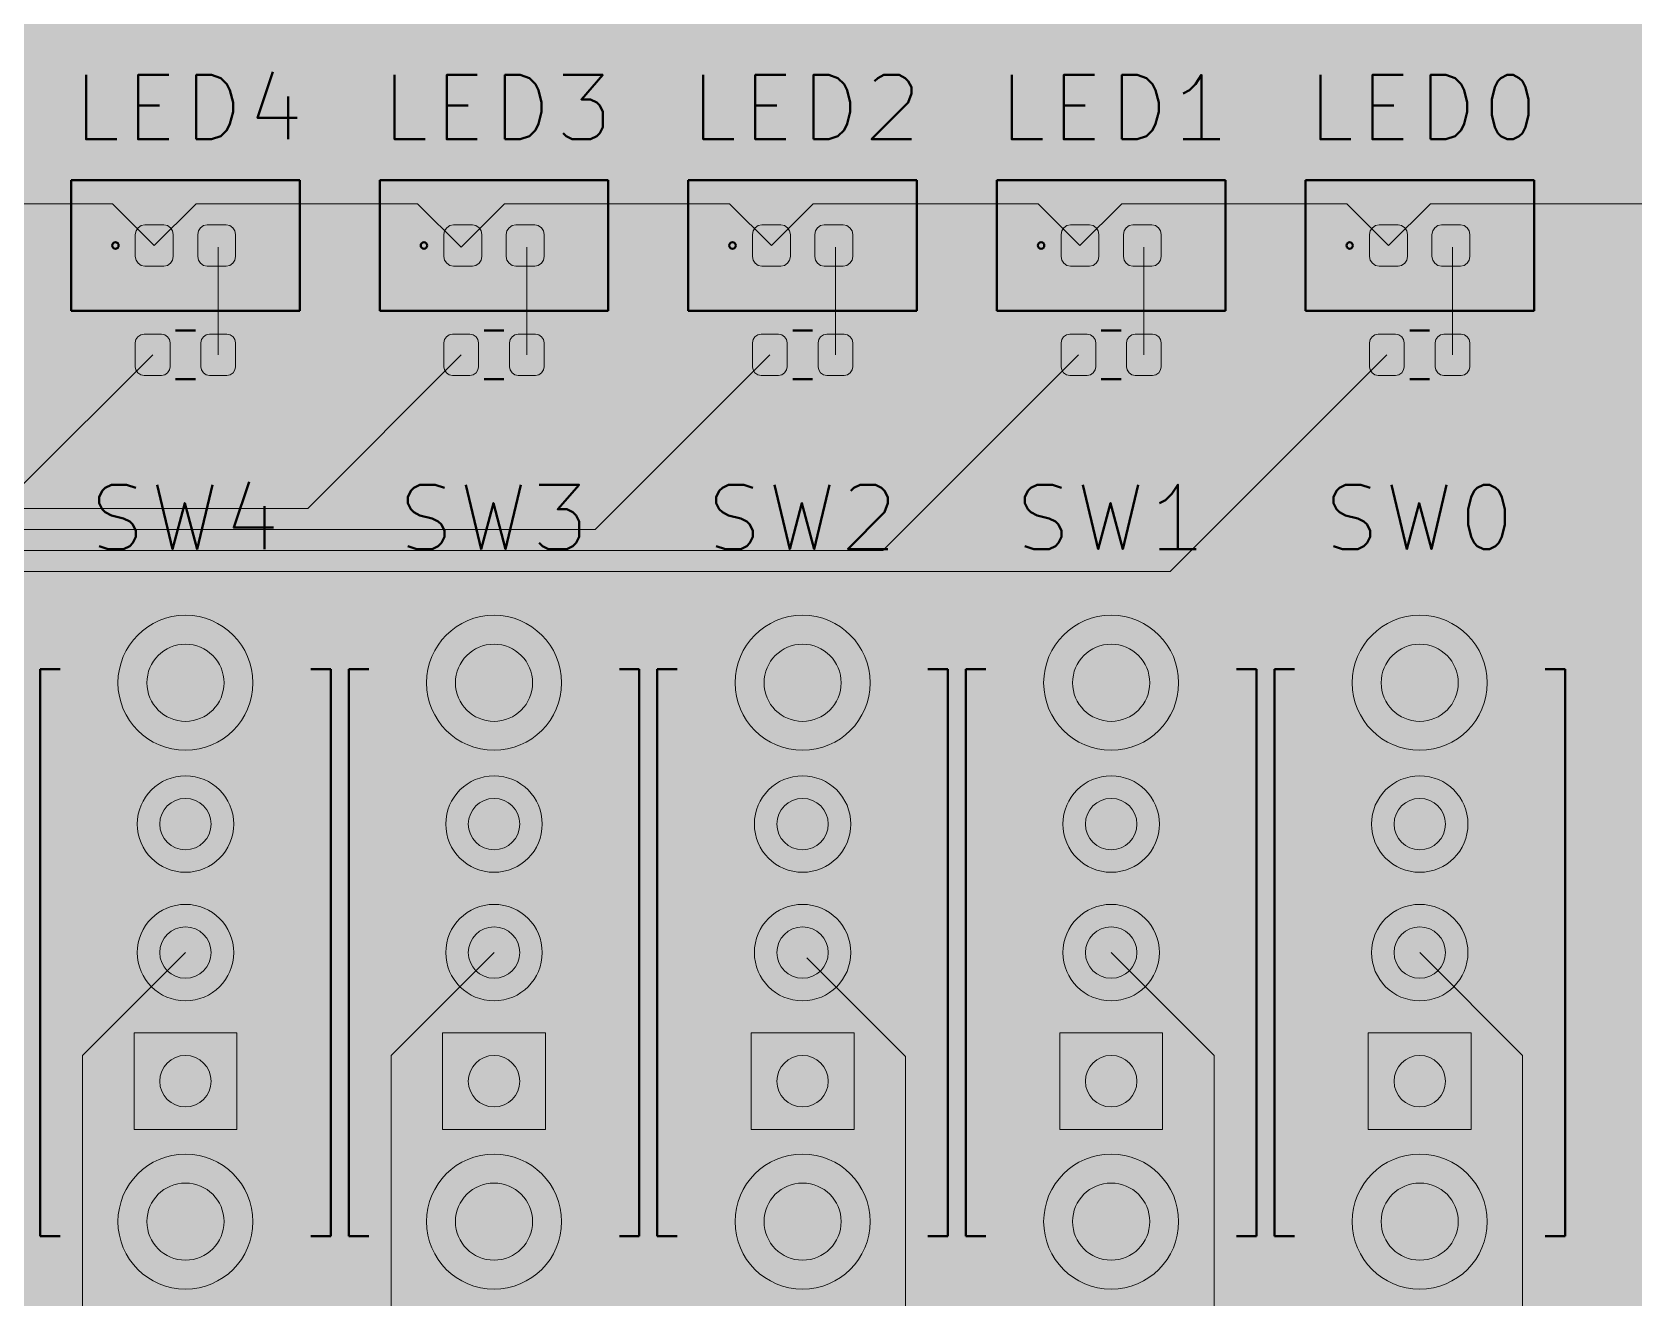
# Model space of a CAD drawing. Header units: millimetres. Extents: x 0 to 100, y -70 to 0.
# Drawn here: x 49.96 to 74.88, y -53.82 to -34.13 of the extents above; entities that cross this region are included whole.
import ezdxf

# ---------------------------------------------------------------- set-up
doc = ezdxf.new("R2010")
doc.units = ezdxf.units.MM
for name, color, linetype, lineweight, true_color in [('application board tht F.Cu', 8, 'Continuous', 18, 0x777779), ('application board tht F.Silkscreen', 18, 'Continuous', 40, 0x000000), ('pcb board fill', 7, 'Continuous', 13, 0xefefef)]:
    doc.layers.add(name, color=color, linetype=linetype, lineweight=lineweight, true_color=true_color)

msp = doc.modelspace()

# ---------------------------------------------------------------- hatches: boundary and pattern name
at = {"layer": 'pcb board fill', "transparency": 33554687}
h = msp.add_hatch(color=256, dxfattribs=at)
edge = h.paths.add_edge_path(flags=0)
edge.add_line((100, -67.01), (100, -35.01))
edge.add_line((100, -35.01), (100, -3))
edge.add_arc((97, -3), 3, 0, 90)
edge.add_line((97, 0), (50, 0))
edge.add_line((50, 0), (3, 0))
edge.add_arc((3, -3), 3, 90, 180)
edge.add_line((0, -3), (0, -32))
edge.add_arc((3, -32), 3, 180, 270)
edge.add_line((3, -35), (7, -35))
edge.add_arc((7, -38), 3, 0, 90, ccw=False)
edge.add_line((10, -38), (10, -57))
edge.add_arc((13, -57), 3, 180, 270)
edge.add_line((13, -60), (15, -60))
edge.add_arc((15, -63), 3, 0, 90, ccw=False)
edge.add_line((18, -63), (18, -68))
edge.add_arc((20, -68), 2, 180, 270)
edge.add_line((20, -70), (50, -70))
edge.add_line((50, -70), (97, -70.000025))
edge.add_arc((96.9974, -66.9974), 3.002626, 270.0496133, 359.7595675)

# ---------------------------------------------------------------- linework, layer by layer
at = {"layer": 'application board tht F.Cu', "flags": 128}
for points in [[(51.215, -36.8), (47.715, -36.8)], [(51.865, -37.45), (51.215, -36.8)], [(51.865, -37.45), (52.515, -36.8)], [(52.515, -36.8), (55.9586, -36.8)], [(55.9586, -36.8), (56.6368, -37.4782)], [(56.6368, -37.4782), (57.315, -36.8)], [(57.315, -36.8), (60.815, -36.8)], [(60.815, -36.8), (61.465, -37.45)], [(61.465, -37.45), (62.115, -36.8)], [(62.115, -36.8), (65.615, -36.8)], [(65.615, -36.8), (66.265, -37.45)], [(66.265, -37.45), (66.915, -36.8)], [(66.915, -36.8), (70.415, -36.8)], [(70.415, -36.8), (71.065, -37.45)], [(71.065, -37.45), (71.715, -36.8)], [(71.715, -36.8), (78.8, -36.8)], [(51.57, -37.2775), (51.581228, -37.221054), (51.613202, -37.173202), (51.661054, -37.141228), (51.7175, -37.13), (52.0125, -37.13), (52.068946, -37.141228), (52.116798, -37.173202), (52.148772, -37.221054), (52.16, -37.2775), (52.16, -37.6225), (52.148772, -37.678946), (52.116798, -37.726798), (52.068946, -37.758772), (52.0125, -37.77), (51.7175, -37.77), (51.661054, -37.758772), (51.613202, -37.726798), (51.581228, -37.678946), (51.57, -37.6225), (51.57, -37.2775)], [(52.54, -37.2775), (52.551228, -37.221054), (52.583202, -37.173202), (52.631054, -37.141228), (52.6875, -37.13), (52.9825, -37.13), (53.038946, -37.141228), (53.086798, -37.173202), (53.118772, -37.221054), (53.13, -37.2775), (53.13, -37.6225), (53.118772, -37.678946), (53.086798, -37.726798), (53.038946, -37.758772), (52.9825, -37.77), (52.6875, -37.77), (52.631054, -37.758772), (52.583202, -37.726798), (52.551228, -37.678946), (52.54, -37.6225), (52.54, -37.2775)], [(56.37, -37.2775), (56.381228, -37.221054), (56.413202, -37.173202), (56.461054, -37.141228), (56.5175, -37.13), (56.8125, -37.13), (56.868946, -37.141228), (56.916798, -37.173202), (56.948772, -37.221054), (56.96, -37.2775), (56.96, -37.6225), (56.948772, -37.678946), (56.916798, -37.726798), (56.868946, -37.758772), (56.8125, -37.77), (56.5175, -37.77), (56.461054, -37.758772), (56.413202, -37.726798), (56.381228, -37.678946), (56.37, -37.6225), (56.37, -37.2775)], [(57.34, -37.2775), (57.351228, -37.221054), (57.383202, -37.173202), (57.431054, -37.141228), (57.4875, -37.13), (57.7825, -37.13), (57.838946, -37.141228), (57.886798, -37.173202), (57.918772, -37.221054), (57.93, -37.2775), (57.93, -37.6225), (57.918772, -37.678946), (57.886798, -37.726798), (57.838946, -37.758772), (57.7825, -37.77), (57.4875, -37.77), (57.431054, -37.758772), (57.383202, -37.726798), (57.351228, -37.678946), (57.34, -37.6225), (57.34, -37.2775)], [(61.17, -37.2775), (61.181228, -37.221054), (61.213202, -37.173202), (61.261054, -37.141228), (61.3175, -37.13), (61.6125, -37.13), (61.668946, -37.141228), (61.716798, -37.173202), (61.748772, -37.221054), (61.76, -37.2775), (61.76, -37.6225), (61.748772, -37.678946), (61.716798, -37.726798), (61.668946, -37.758772), (61.6125, -37.77), (61.3175, -37.77), (61.261054, -37.758772), (61.213202, -37.726798), (61.181228, -37.678946), (61.17, -37.6225), (61.17, -37.2775)], [(62.14, -37.2775), (62.151228, -37.221054), (62.183202, -37.173202), (62.231054, -37.141228), (62.2875, -37.13), (62.5825, -37.13), (62.638946, -37.141228), (62.686798, -37.173202), (62.718772, -37.221054), (62.73, -37.2775), (62.73, -37.6225), (62.718772, -37.678946), (62.686798, -37.726798), (62.638946, -37.758772), (62.5825, -37.77), (62.2875, -37.77), (62.231054, -37.758772), (62.183202, -37.726798), (62.151228, -37.678946), (62.14, -37.6225), (62.14, -37.2775)], [(65.97, -37.2775), (65.981228, -37.221054), (66.013202, -37.173202), (66.061054, -37.141228), (66.1175, -37.13), (66.4125, -37.13), (66.468946, -37.141228), (66.516798, -37.173202), (66.548772, -37.221054), (66.56, -37.2775), (66.56, -37.6225), (66.548772, -37.678946), (66.516798, -37.726798), (66.468946, -37.758772), (66.4125, -37.77), (66.1175, -37.77), (66.061054, -37.758772), (66.013202, -37.726798), (65.981228, -37.678946), (65.97, -37.6225), (65.97, -37.2775)], [(66.94, -37.2775), (66.951228, -37.221054), (66.983202, -37.173202), (67.031054, -37.141228), (67.0875, -37.13), (67.3825, -37.13), (67.438946, -37.141228), (67.486798, -37.173202), (67.518772, -37.221054), (67.53, -37.2775), (67.53, -37.6225), (67.518772, -37.678946), (67.486798, -37.726798), (67.438946, -37.758772), (67.3825, -37.77), (67.0875, -37.77), (67.031054, -37.758772), (66.983202, -37.726798), (66.951228, -37.678946), (66.94, -37.6225), (66.94, -37.2775)], [(70.77, -37.2775), (70.781228, -37.221054), (70.813202, -37.173202), (70.861054, -37.141228), (70.9175, -37.13), (71.2125, -37.13), (71.268946, -37.141228), (71.316798, -37.173202), (71.348772, -37.221054), (71.36, -37.2775), (71.36, -37.6225), (71.348772, -37.678946), (71.316798, -37.726798), (71.268946, -37.758772), (71.2125, -37.77), (70.9175, -37.77), (70.861054, -37.758772), (70.813202, -37.726798), (70.781228, -37.678946), (70.77, -37.6225), (70.77, -37.2775)], [(71.74, -37.2775), (71.751228, -37.221054), (71.783202, -37.173202), (71.831054, -37.141228), (71.8875, -37.13), (72.1825, -37.13), (72.238946, -37.141228), (72.286798, -37.173202), (72.318772, -37.221054), (72.33, -37.2775), (72.33, -37.6225), (72.318772, -37.678946), (72.286798, -37.726798), (72.238946, -37.758772), (72.1825, -37.77), (71.8875, -37.77), (71.831054, -37.758772), (71.783202, -37.726798), (71.751228, -37.678946), (71.74, -37.6225), (71.74, -37.2775)], [(52.86, -37.475), (52.86, -39.15)], [(57.66, -37.475), (57.66, -39.15)], [(62.46, -37.475), (62.46, -39.15)], [(67.26, -37.475), (67.26, -39.15)], [(72.06, -37.475), (72.06, -39.15)], [(51.57, -38.965), (51.580276, -38.913338), (51.609541, -38.869541), (51.653338, -38.840276), (51.705, -38.83), (51.975, -38.83), (52.026662, -38.840276), (52.070459, -38.869541), (52.099724, -38.913338), (52.11, -38.965), (52.11, -39.335), (52.099724, -39.386662), (52.070459, -39.430459), (52.026662, -39.459724), (51.975, -39.47), (51.705, -39.47), (51.653338, -39.459724), (51.609541, -39.430459), (51.580276, -39.386662), (51.57, -39.335), (51.57, -38.965)], [(52.59, -38.965), (52.600276, -38.913338), (52.629541, -38.869541), (52.673338, -38.840276), (52.725, -38.83), (52.995, -38.83), (53.046662, -38.840276), (53.090459, -38.869541), (53.119724, -38.913338), (53.13, -38.965), (53.13, -39.335), (53.119724, -39.386662), (53.090459, -39.430459), (53.046662, -39.459724), (52.995, -39.47), (52.725, -39.47), (52.673338, -39.459724), (52.629541, -39.430459), (52.600276, -39.386662), (52.59, -39.335), (52.59, -38.965)], [(56.37, -38.965), (56.380276, -38.913338), (56.409541, -38.869541), (56.453338, -38.840276), (56.505, -38.83), (56.775, -38.83), (56.826662, -38.840276), (56.870459, -38.869541), (56.899724, -38.913338), (56.91, -38.965), (56.91, -39.335), (56.899724, -39.386662), (56.870459, -39.430459), (56.826662, -39.459724), (56.775, -39.47), (56.505, -39.47), (56.453338, -39.459724), (56.409541, -39.430459), (56.380276, -39.386662), (56.37, -39.335), (56.37, -38.965)], [(57.39, -38.965), (57.400276, -38.913338), (57.429541, -38.869541), (57.473338, -38.840276), (57.525, -38.83), (57.795, -38.83), (57.846662, -38.840276), (57.890459, -38.869541), (57.919724, -38.913338), (57.93, -38.965), (57.93, -39.335), (57.919724, -39.386662), (57.890459, -39.430459), (57.846662, -39.459724), (57.795, -39.47), (57.525, -39.47), (57.473338, -39.459724), (57.429541, -39.430459), (57.400276, -39.386662), (57.39, -39.335), (57.39, -38.965)], [(61.17, -38.965), (61.180276, -38.913338), (61.209541, -38.869541), (61.253338, -38.840276), (61.305, -38.83), (61.575, -38.83), (61.626662, -38.840276), (61.670459, -38.869541), (61.699724, -38.913338), (61.71, -38.965), (61.71, -39.335), (61.699724, -39.386662), (61.670459, -39.430459), (61.626662, -39.459724), (61.575, -39.47), (61.305, -39.47), (61.253338, -39.459724), (61.209541, -39.430459), (61.180276, -39.386662), (61.17, -39.335), (61.17, -38.965)], [(62.19, -38.965), (62.200276, -38.913338), (62.229541, -38.869541), (62.273338, -38.840276), (62.325, -38.83), (62.595, -38.83), (62.646662, -38.840276), (62.690459, -38.869541), (62.719724, -38.913338), (62.73, -38.965), (62.73, -39.335), (62.719724, -39.386662), (62.690459, -39.430459), (62.646662, -39.459724), (62.595, -39.47), (62.325, -39.47), (62.273338, -39.459724), (62.229541, -39.430459), (62.200276, -39.386662), (62.19, -39.335), (62.19, -38.965)], [(65.97, -38.965), (65.980276, -38.913338), (66.009541, -38.869541), (66.053338, -38.840276), (66.105, -38.83), (66.375, -38.83), (66.426662, -38.840276), (66.470459, -38.869541), (66.499724, -38.913338), (66.51, -38.965), (66.51, -39.335), (66.499724, -39.386662), (66.470459, -39.430459), (66.426662, -39.459724), (66.375, -39.47), (66.105, -39.47), (66.053338, -39.459724), (66.009541, -39.430459), (65.980276, -39.386662), (65.97, -39.335), (65.97, -38.965)], [(66.99, -38.965), (67.000276, -38.913338), (67.029541, -38.869541), (67.073338, -38.840276), (67.125, -38.83), (67.395, -38.83), (67.446662, -38.840276), (67.490459, -38.869541), (67.519724, -38.913338), (67.53, -38.965), (67.53, -39.335), (67.519724, -39.386662), (67.490459, -39.430459), (67.446662, -39.459724), (67.395, -39.47), (67.125, -39.47), (67.073338, -39.459724), (67.029541, -39.430459), (67.000276, -39.386662), (66.99, -39.335), (66.99, -38.965)], [(70.77, -38.965), (70.780276, -38.913338), (70.809541, -38.869541), (70.853338, -38.840276), (70.905, -38.83), (71.175, -38.83), (71.226662, -38.840276), (71.270459, -38.869541), (71.299724, -38.913338), (71.31, -38.965), (71.31, -39.335), (71.299724, -39.386662), (71.270459, -39.430459), (71.226662, -39.459724), (71.175, -39.47), (70.905, -39.47), (70.853338, -39.459724), (70.809541, -39.430459), (70.780276, -39.386662), (70.77, -39.335), (70.77, -38.965)], [(71.79, -38.965), (71.800276, -38.913338), (71.829541, -38.869541), (71.873338, -38.840276), (71.925, -38.83), (72.195, -38.83), (72.246662, -38.840276), (72.290459, -38.869541), (72.319724, -38.913338), (72.33, -38.965), (72.33, -39.335), (72.319724, -39.386662), (72.290459, -39.430459), (72.246662, -39.459724), (72.195, -39.47), (71.925, -39.47), (71.873338, -39.459724), (71.829541, -39.430459), (71.800276, -39.386662), (71.79, -39.335), (71.79, -38.965)], [(49.778, -41.212), (51.84, -39.15)], [(56.64, -39.15), (54.251, -41.539)], [(61.44, -39.15), (58.724, -41.866)], [(63.197, -42.193), (66.24, -39.15)], [(67.67, -42.52), (71.04, -39.15)], [(54.251, -41.539), (25.573656, -41.539)], [(58.724, -41.866), (25.709104, -41.866)], [(25.844552, -42.193), (63.197, -42.193)], [(25.98, -42.52), (67.67, -42.52)], [(52.35, -48.45), (50.75, -50.05)], [(57.15, -48.45), (55.55, -50.05)], [(62.0136, -48.5296), (63.55, -50.066)], [(66.75, -48.45), (68.35, -50.05)], [(71.55, -48.45), (73.15, -50.05)], [(53.15, -51.2), (51.55, -51.2), (51.55, -49.7), (53.15, -49.7), (53.15, -51.2)], [(57.95, -51.2), (56.35, -51.2), (56.35, -49.7), (57.95, -49.7), (57.95, -51.2)], [(62.75, -51.2), (61.15, -51.2), (61.15, -49.7), (62.75, -49.7), (62.75, -51.2)], [(67.55, -51.2), (65.95, -51.2), (65.95, -49.7), (67.55, -49.7), (67.55, -51.2)], [(72.35, -51.2), (70.75, -51.2), (70.75, -49.7), (72.35, -49.7), (72.35, -51.2)], [(50.75, -50.05), (50.75, -53.96)], [(55.55, -50.05), (55.55, -53.96)], [(63.55, -50.066), (63.55, -54.45)], [(68.35, -50.05), (68.35, -54.42)], [(73.15, -50.05), (73.15, -54.3796)]]:
    msp.add_lwpolyline(points, dxfattribs=at)
at = {"layer": 'application board tht F.Cu'}
for centre, radius in [((52.35, -44.2524), 1.05), ((57.15, -44.2524), 1.05), ((61.95, -44.2524), 1.05), ((66.75, -44.2524), 1.05), ((71.55, -44.2524), 1.05), ((52.35, -44.2524), 0.6), ((57.15, -44.2524), 0.6), ((61.95, -44.2524), 0.6), ((66.75, -44.2524), 0.6), ((71.55, -44.2524), 0.6), ((52.35, -46.45), 0.75), ((57.15, -46.45), 0.75), ((61.95, -46.45), 0.75), ((66.75, -46.45), 0.75), ((71.55, -46.45), 0.75), ((52.35, -46.45), 0.4), ((57.15, -46.45), 0.4), ((61.95, -46.45), 0.4), ((66.75, -46.45), 0.4), ((71.55, -46.45), 0.4), ((52.35, -48.45), 0.75), ((57.15, -48.45), 0.75), ((61.95, -48.45), 0.75), ((66.75, -48.45), 0.75), ((71.55, -48.45), 0.75), ((52.35, -48.45), 0.4), ((57.15, -48.45), 0.4), ((61.95, -48.45), 0.4), ((66.75, -48.45), 0.4), ((71.55, -48.45), 0.4), ((52.35, -50.45), 0.4), ((57.15, -50.45), 0.4), ((61.95, -50.45), 0.4), ((66.75, -50.45), 0.4), ((71.55, -50.45), 0.4), ((52.35, -52.6344), 1.05), ((57.15, -52.6344), 1.05), ((61.95, -52.6344), 1.05), ((66.75, -52.6344), 1.05), ((71.55, -52.6344), 1.05), ((52.35, -52.6344), 0.6), ((57.15, -52.6344), 0.6), ((61.95, -52.6344), 0.6), ((66.75, -52.6344), 0.6), ((71.55, -52.6344), 0.6)]:
    msp.add_circle(centre, radius, dxfattribs=at)
at = {"layer": 'application board tht F.Silkscreen', "flags": 128}
for points in [[(51.280252, -35.79768), (50.804061, -35.79768), (50.804061, -34.79768)], [(52.089776, -35.79768), (51.613585, -35.79768), (51.613585, -34.79768), (52.089776, -34.79768)], [(52.518347, -35.79768), (52.518347, -34.79768), (52.756442, -34.79768), (52.8993, -34.8453), (52.994538, -34.940538), (53.042157, -35.035776), (53.089776, -35.226252), (53.089776, -35.369109), (53.042157, -35.559585), (52.994538, -35.654823), (52.8993, -35.750061), (52.756442, -35.79768), (52.518347, -35.79768)], [(53.708823, -34.750061), (53.470728, -35.464347), (54.089776, -35.464347)], [(56.080252, -35.79768), (55.604061, -35.79768), (55.604061, -34.79768)], [(56.889776, -35.79768), (56.413585, -35.79768), (56.413585, -34.79768), (56.889776, -34.79768)], [(57.318347, -35.79768), (57.318347, -34.79768), (57.556442, -34.79768), (57.6993, -34.8453), (57.794538, -34.940538), (57.842157, -35.035776), (57.889776, -35.226252), (57.889776, -35.369109), (57.842157, -35.559585), (57.794538, -35.654823), (57.6993, -35.750061), (57.556442, -35.79768), (57.318347, -35.79768)], [(58.223109, -34.79768), (58.842157, -34.79768), (58.508823, -35.178633), (58.65168, -35.178633), (58.746919, -35.226252), (58.794538, -35.273871), (58.842157, -35.369109), (58.842157, -35.607204), (58.794538, -35.702442), (58.746919, -35.750061), (58.65168, -35.79768), (58.365966, -35.79768), (58.270728, -35.750061), (58.223109, -35.702442)], [(60.880252, -35.79768), (60.404061, -35.79768), (60.404061, -34.79768)], [(61.689776, -35.79768), (61.213585, -35.79768), (61.213585, -34.79768), (61.689776, -34.79768)], [(62.118347, -35.79768), (62.118347, -34.79768), (62.356442, -34.79768), (62.4993, -34.8453), (62.594538, -34.940538), (62.642157, -35.035776), (62.689776, -35.226252), (62.689776, -35.369109), (62.642157, -35.559585), (62.594538, -35.654823), (62.4993, -35.750061), (62.356442, -35.79768), (62.118347, -35.79768)], [(63.070728, -34.892919), (63.118347, -34.8453), (63.213585, -34.79768), (63.45168, -34.79768), (63.546919, -34.8453), (63.594538, -34.892919), (63.642157, -34.988157), (63.642157, -35.083395), (63.594538, -35.226252), (63.023109, -35.79768), (63.642157, -35.79768)], [(65.680252, -35.79768), (65.204061, -35.79768), (65.204061, -34.79768)], [(66.489776, -35.79768), (66.013585, -35.79768), (66.013585, -34.79768), (66.489776, -34.79768)], [(66.918347, -35.79768), (66.918347, -34.79768), (67.156442, -34.79768), (67.2993, -34.8453), (67.394538, -34.940538), (67.442157, -35.035776), (67.489776, -35.226252), (67.489776, -35.369109), (67.442157, -35.559585), (67.394538, -35.654823), (67.2993, -35.750061), (67.156442, -35.79768), (66.918347, -35.79768)], [(68.156442, -35.79768), (68.156442, -34.79768), (68.061204, -34.940538), (67.965966, -35.035776), (67.870728, -35.083395)], [(70.480252, -35.79768), (70.004061, -35.79768), (70.004061, -34.79768)], [(71.289776, -35.79768), (70.813585, -35.79768), (70.813585, -34.79768), (71.289776, -34.79768)], [(71.718347, -35.79768), (71.718347, -34.79768), (71.956442, -34.79768), (72.0993, -34.8453), (72.194538, -34.940538), (72.242157, -35.035776), (72.289776, -35.226252), (72.289776, -35.369109), (72.242157, -35.559585), (72.194538, -35.654823), (72.0993, -35.750061), (71.956442, -35.79768), (71.718347, -35.79768)], [(72.908823, -34.79768), (73.004061, -34.79768), (73.0993, -34.8453), (73.146919, -34.892919), (73.194538, -34.988157), (73.242157, -35.178633), (73.242157, -35.416728), (73.194538, -35.607204), (73.146919, -35.702442), (73.0993, -35.750061), (73.004061, -35.79768), (72.908823, -35.79768), (72.813585, -35.750061), (72.765966, -35.702442), (72.718347, -35.607204), (72.670728, -35.416728), (72.670728, -35.178633), (72.718347, -34.988157), (72.765966, -34.892919), (72.813585, -34.8453), (72.908823, -34.79768)], [(53.946919, -35.131014), (53.946919, -35.79768)], [(51.613585, -35.273871), (51.946919, -35.273871)], [(56.413585, -35.273871), (56.746919, -35.273871)], [(61.213585, -35.273871), (61.546919, -35.273871)], [(66.013585, -35.273871), (66.346919, -35.273871)], [(70.813585, -35.273871), (71.146919, -35.273871)], [(68.442157, -35.79768), (67.870728, -35.79768)], [(50.572, -38.466), (50.572, -36.434)], [(50.572, -36.434), (54.128, -36.434)], [(54.128, -36.434), (54.128, -38.466)], [(55.372, -36.434), (58.928, -36.434)], [(55.372, -38.466), (55.372, -36.434)], [(58.928, -36.434), (58.928, -38.466)], [(60.172, -38.466), (60.172, -36.434)], [(60.172, -36.434), (63.728, -36.434)], [(63.728, -36.434), (63.728, -38.466)], [(64.972, -38.466), (64.972, -36.434)], [(64.972, -36.434), (68.528, -36.434)], [(68.528, -36.434), (68.528, -38.466)], [(69.772, -36.434), (73.328, -36.434)], [(69.772, -38.466), (69.772, -36.434)], [(73.328, -36.434), (73.328, -38.466)], [(54.128, -38.466), (50.572, -38.466)], [(58.928, -38.466), (55.372, -38.466)], [(63.728, -38.466), (60.172, -38.466)], [(68.528, -38.466), (64.972, -38.466)], [(73.328, -38.466), (69.772, -38.466)], [(52.196359, -38.77), (52.503641, -38.77)], [(56.996359, -38.77), (57.303641, -38.77)], [(61.796359, -38.77), (62.103641, -38.77)], [(66.596359, -38.77), (66.903641, -38.77)], [(71.396359, -38.77), (71.703641, -38.77)], [(52.196359, -39.53), (52.503641, -39.53)], [(56.996359, -39.53), (57.303641, -39.53)], [(61.796359, -39.53), (62.103641, -39.53)], [(66.596359, -39.53), (66.903641, -39.53)], [(71.396359, -39.53), (71.703641, -39.53)], [(51.006666, -42.124761), (51.149523, -42.17238), (51.387619, -42.17238), (51.482857, -42.124761), (51.530476, -42.077142), (51.578095, -41.981904), (51.578095, -41.886666), (51.530476, -41.791428), (51.482857, -41.743809), (51.387619, -41.69619), (51.197142, -41.648571), (51.101904, -41.600952), (51.054285, -41.553333), (51.006666, -41.458095), (51.006666, -41.362857), (51.054285, -41.267619), (51.101904, -41.22), (51.197142, -41.17238), (51.435238, -41.17238), (51.578095, -41.22)], [(51.911428, -41.17238), (52.149523, -42.17238), (52.34, -41.458095), (52.530476, -42.17238), (52.768571, -41.17238)], [(53.34, -41.124761), (53.101904, -41.839047), (53.720952, -41.839047)], [(55.806666, -42.124761), (55.949523, -42.17238), (56.187619, -42.17238), (56.282857, -42.124761), (56.330476, -42.077142), (56.378095, -41.981904), (56.378095, -41.886666), (56.330476, -41.791428), (56.282857, -41.743809), (56.187619, -41.69619), (55.997142, -41.648571), (55.901904, -41.600952), (55.854285, -41.553333), (55.806666, -41.458095), (55.806666, -41.362857), (55.854285, -41.267619), (55.901904, -41.22), (55.997142, -41.17238), (56.235238, -41.17238), (56.378095, -41.22)], [(56.711428, -41.17238), (56.949523, -42.17238), (57.14, -41.458095), (57.330476, -42.17238), (57.568571, -41.17238)], [(57.854285, -41.17238), (58.473333, -41.17238), (58.14, -41.553333), (58.282857, -41.553333), (58.378095, -41.600952), (58.425714, -41.648571), (58.473333, -41.743809), (58.473333, -41.981904), (58.425714, -42.077142), (58.378095, -42.124761), (58.282857, -42.17238), (57.997142, -42.17238), (57.901904, -42.124761), (57.854285, -42.077142)], [(60.606666, -42.124761), (60.749523, -42.17238), (60.987619, -42.17238), (61.082857, -42.124761), (61.130476, -42.077142), (61.178095, -41.981904), (61.178095, -41.886666), (61.130476, -41.791428), (61.082857, -41.743809), (60.987619, -41.69619), (60.797142, -41.648571), (60.701904, -41.600952), (60.654285, -41.553333), (60.606666, -41.458095), (60.606666, -41.362857), (60.654285, -41.267619), (60.701904, -41.22), (60.797142, -41.17238), (61.035238, -41.17238), (61.178095, -41.22)], [(61.511428, -41.17238), (61.749523, -42.17238), (61.94, -41.458095), (62.130476, -42.17238), (62.368571, -41.17238)], [(62.701904, -41.267619), (62.749523, -41.22), (62.844761, -41.17238), (63.082857, -41.17238), (63.178095, -41.22), (63.225714, -41.267619), (63.273333, -41.362857), (63.273333, -41.458095), (63.225714, -41.600952), (62.654285, -42.17238), (63.273333, -42.17238)], [(65.406666, -42.124761), (65.549523, -42.17238), (65.787619, -42.17238), (65.882857, -42.124761), (65.930476, -42.077142), (65.978095, -41.981904), (65.978095, -41.886666), (65.930476, -41.791428), (65.882857, -41.743809), (65.787619, -41.69619), (65.597142, -41.648571), (65.501904, -41.600952), (65.454285, -41.553333), (65.406666, -41.458095), (65.406666, -41.362857), (65.454285, -41.267619), (65.501904, -41.22), (65.597142, -41.17238), (65.835238, -41.17238), (65.978095, -41.22)], [(66.311428, -41.17238), (66.549523, -42.17238), (66.74, -41.458095), (66.930476, -42.17238), (67.168571, -41.17238)], [(67.787619, -42.17238), (67.787619, -41.17238), (67.69238, -41.315238), (67.597142, -41.410476), (67.501904, -41.458095)], [(70.206666, -42.124761), (70.349523, -42.17238), (70.587619, -42.17238), (70.682857, -42.124761), (70.730476, -42.077142), (70.778095, -41.981904), (70.778095, -41.886666), (70.730476, -41.791428), (70.682857, -41.743809), (70.587619, -41.69619), (70.397142, -41.648571), (70.301904, -41.600952), (70.254285, -41.553333), (70.206666, -41.458095), (70.206666, -41.362857), (70.254285, -41.267619), (70.301904, -41.22), (70.397142, -41.17238), (70.635238, -41.17238), (70.778095, -41.22)], [(71.111428, -41.17238), (71.349523, -42.17238), (71.54, -41.458095), (71.730476, -42.17238), (71.968571, -41.17238)], [(72.54, -41.17238), (72.635238, -41.17238), (72.730476, -41.22), (72.778095, -41.267619), (72.825714, -41.362857), (72.873333, -41.553333), (72.873333, -41.791428), (72.825714, -41.981904), (72.778095, -42.077142), (72.730476, -42.124761), (72.635238, -42.17238), (72.54, -42.17238), (72.444761, -42.124761), (72.397142, -42.077142), (72.349523, -41.981904), (72.301904, -41.791428), (72.301904, -41.553333), (72.349523, -41.362857), (72.397142, -41.267619), (72.444761, -41.22), (72.54, -41.17238)], [(53.578095, -41.505714), (53.578095, -42.17238)], [(68.073333, -42.17238), (67.501904, -42.17238)], [(50.09, -52.86), (50.09, -44.04)], [(50.09, -44.04), (50.4, -44.04)], [(54.61, -44.04), (54.3, -44.04)], [(54.61, -44.04), (54.61, -52.86)], [(54.89, -52.86), (54.89, -44.04)], [(54.89, -44.04), (55.2, -44.04)], [(59.41, -44.04), (59.1, -44.04)], [(59.41, -44.04), (59.41, -52.86)], [(59.69, -44.04), (60, -44.04)], [(59.69, -52.86), (59.69, -44.04)], [(64.21, -44.04), (63.9, -44.04)], [(64.21, -44.04), (64.21, -52.86)], [(64.49, -44.04), (64.8, -44.04)], [(64.49, -52.86), (64.49, -44.04)], [(69.01, -44.04), (68.7, -44.04)], [(69.01, -44.04), (69.01, -52.86)], [(69.29, -44.04), (69.6, -44.04)], [(69.29, -52.86), (69.29, -44.04)], [(73.81, -44.04), (73.5, -44.04)], [(73.81, -44.04), (73.81, -52.86)], [(50.4, -52.86), (50.09, -52.86)], [(54.61, -52.86), (54.3, -52.86)], [(55.2, -52.86), (54.89, -52.86)], [(59.41, -52.86), (59.1, -52.86)], [(60, -52.86), (59.69, -52.86)], [(64.21, -52.86), (63.9, -52.86)], [(64.8, -52.86), (64.49, -52.86)], [(69.01, -52.86), (68.7, -52.86)], [(69.6, -52.86), (69.29, -52.86)], [(73.81, -52.86), (73.5, -52.86)]]:
    msp.add_lwpolyline(points, dxfattribs=at)
at = {"layer": 'application board tht F.Silkscreen'}
for centre in [(51.26, -37.45), (56.06, -37.45), (60.86, -37.45), (65.66, -37.45), (70.46, -37.45)]:
    msp.add_circle(centre, 0.05, dxfattribs=at)

doc.saveas('drawing.dxf')
